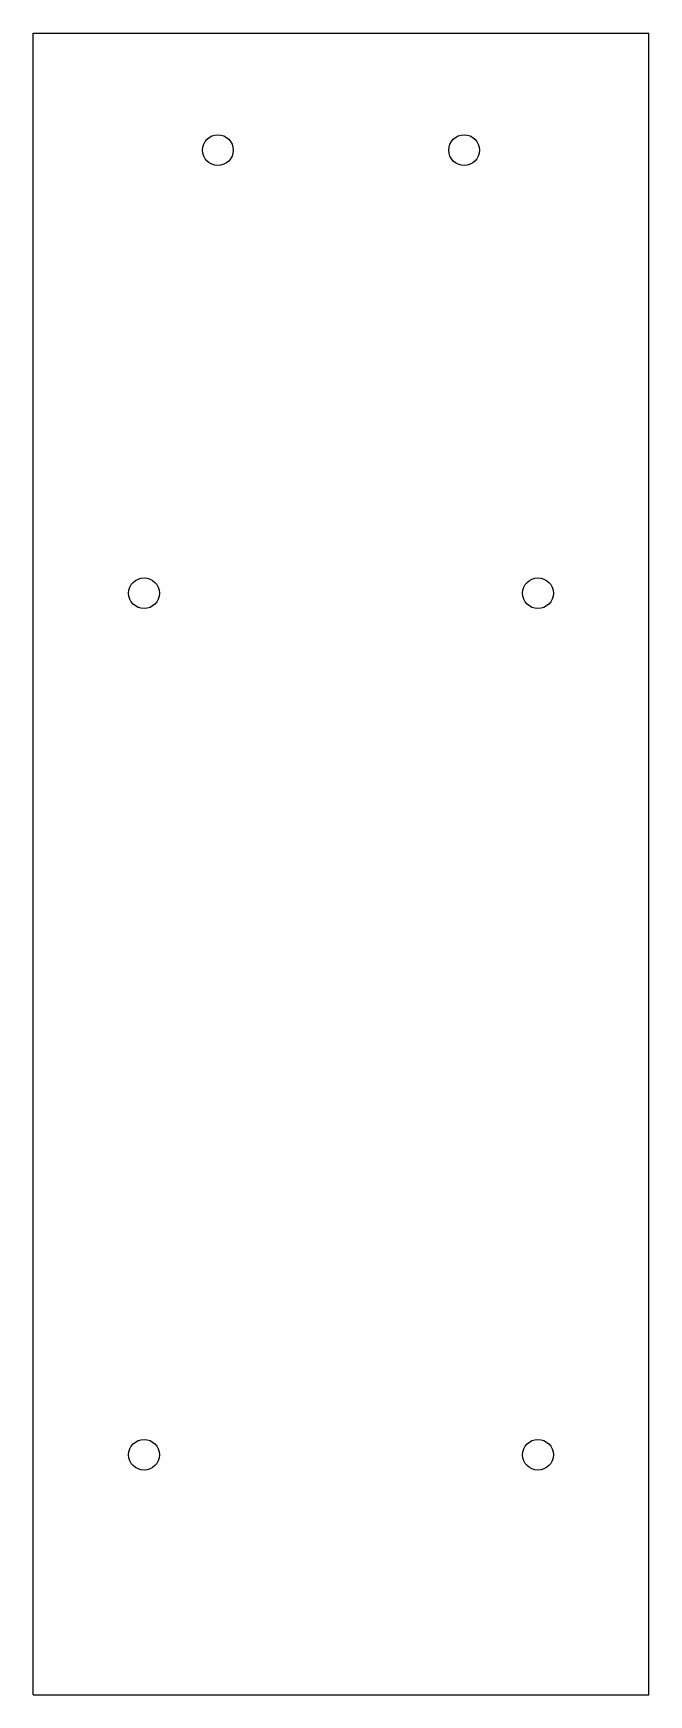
# Model space of a CAD drawing. Header units: millimetres. Extents: x -50 to 50, y -15 to 255.
import ezdxf

# ---------------------------------------------------------------- set-up
doc = ezdxf.new("R2010")
doc.units = ezdxf.units.MM
doc.layers.add('HS_R1_BASE', color=7, linetype='CONTINUOUS')

msp = doc.modelspace()

# ---------------------------------------------------------------- linework, layer by layer
at = {"layer": 'HS_R1_BASE'}
for p, q in [((-50, -15), (-50, 255)), ((-50, 255, -10), (-50, 255)), ((-50, -15, -10), (-50, 255, -10)), ((-50, -15), (-50, 255)), ((-50, 255), (50, 255)), ((-50, 255, -10), (50, 255, -10)), ((-50, 255), (50, 255)), ((-50, 255, -10), (-50, 255)), ((-50, -15, -10), (-50, 255, -10)), ((-50, 255, -10), (50, 255, -10)), ((50, -15), (50, 255)), ((50, 255, -10), (50, 255)), ((50, -15, -10), (50, 255, -10)), ((50, -15), (50, 255)), ((50, 255, -10), (50, 255)), ((50, -15, -10), (50, 255, -10)), ((-17.5, 236, -10), (-17.5, 236)), ((-17.5, 236, -10), (-17.5, 236)), ((22.5, 236, -10), (22.5, 236)), ((22.5, 236, -10), (22.5, 236)), ((-29.5, 164, -10), (-29.5, 164)), ((-29.5, 164, -10), (-29.5, 164)), ((34.5, 164, -10), (34.5, 164)), ((34.5, 164, -10), (34.5, 164)), ((-29.5, 24, -10), (-29.5, 24)), ((-29.5, 24, -10), (-29.5, 24)), ((34.5, 24, -10), (34.5, 24)), ((34.5, 24, -10), (34.5, 24)), ((-50, -15, -10), (-50, -15)), ((-50, -15, -10), (50, -15, -10)), ((-50, -15), (50, -15)), ((-50, -15, -10), (-50, -15)), ((-50, -15), (50, -15)), ((-50, -15, -10), (50, -15, -10)), ((50, -15, -10), (50, -15)), ((50, -15, -10), (50, -15))]:
    msp.add_line(p, q, dxfattribs=at)
for centre in [(-20, 236), (-20, 236, -10), (-20, 236), (-20, 236, -10), (20, 236), (20, 236, -10), (20, 236), (20, 236, -10), (-32, 164), (-32, 164, -10), (-32, 164), (-32, 164, -10), (32, 164), (32, 164, -10), (32, 164), (32, 164, -10), (-32, 24), (-32, 24, -10), (-32, 24), (-32, 24, -10), (32, 24), (32, 24, -10), (32, 24), (32, 24, -10)]:
    msp.add_circle(centre, 2.5, dxfattribs=at)

doc.saveas('drawing.dxf')
